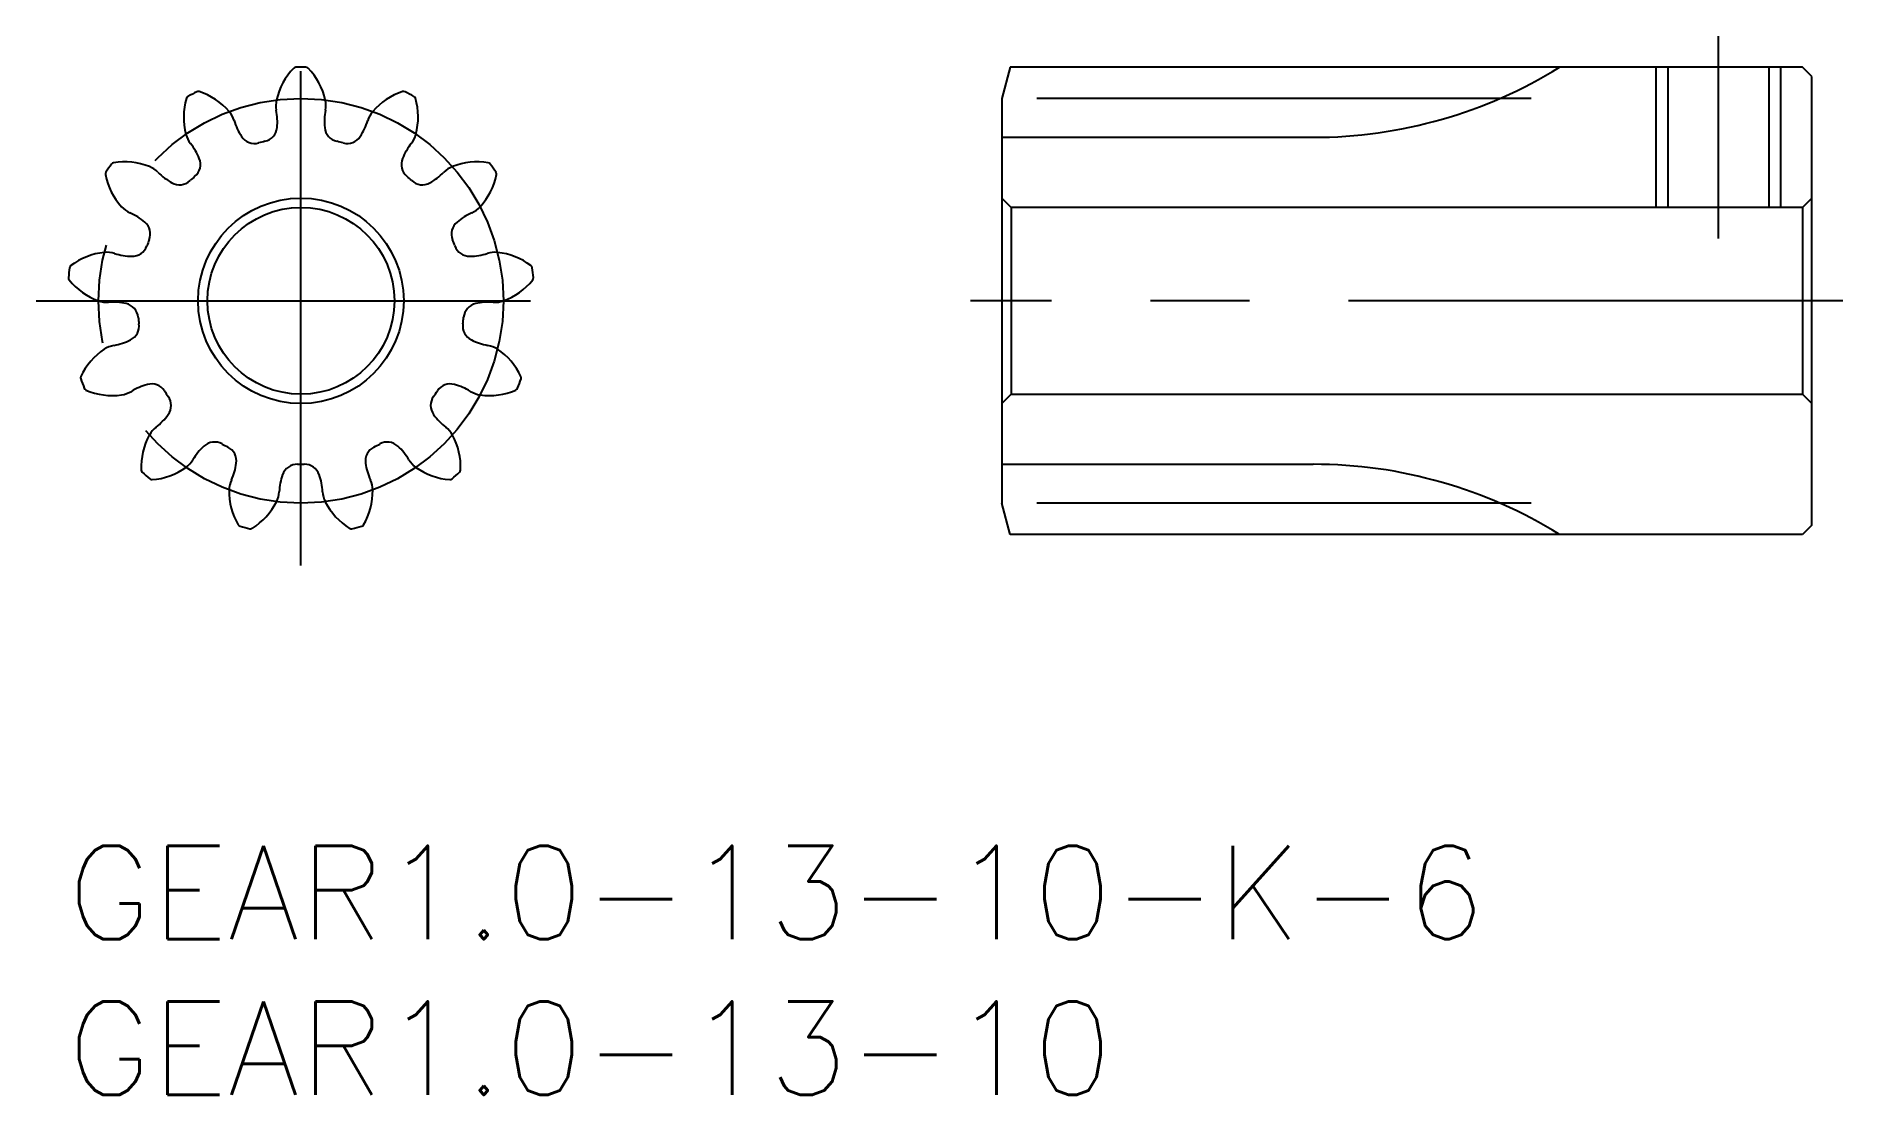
# Model space of a CAD drawing. Extents: x -1 to 57, y -8 to 26.
import ezdxf

# ---------------------------------------------------------------- set-up
doc = ezdxf.new("R2010")
doc.units = 0
doc.header["$LTSCALE"] = 0.5
doc.linetypes.add('CENTER', pattern=[50.8, 31.75, -6.35, 6.35, -6.35])
for name, color, linetype in [('MSM_CENTER', 1, 'CENTER'), ('MSM_CONTINUOUS', 7, 'CONTINUOUS'), ('MSM_NARROW', 5, 'CONTINUOUS'), ('MSM_PART_NUMBER', 7, 'CONTINUOUS')]:
    doc.layers.add(name, color=color, linetype=linetype)
doc.styles.get("Standard").update_dxf_attribs({"font": 'txt.shx', "height": 3, "bigfont": 'bigfont.shx'})

# ---------------------------------------------------------------- blocks, each defined once
blk = doc.blocks.new('*U3')
at = {"layer": 'MSM_PART_NUMBER'}
blk.add_text('GEAR1.0-13-10-K-6', height=3, dxfattribs=at).set_placement((0, -3))
blk = doc.blocks.new('*U4')
at = {"layer": 'MSM_PART_NUMBER'}
blk.add_text('GEAR1.0-13-10', height=3, dxfattribs=at).set_placement((0, -8))

msp = doc.modelspace()

# ---------------------------------------------------------------- linework, layer by layer
at = {"layer": 'MSM_CENTER'}
for p, q in [((7.5, 9), (7.5, 26)), ((53, 26), (53, 19.5)), ((46.995, 24), (29, 24)), ((-1, 17.5), (16, 17.5)), ((57, 17.5), (29, 17.5)), ((46.995, 11), (29, 11))]:
    msp.add_line(p, q, dxfattribs=at)
msp.add_circle((7.5, 17.5), 6.5, dxfattribs=at)
at = {"layer": 'MSM_CONTINUOUS'}
for p, q in [((30.268, 25), (30, 24)), ((55.7, 25), (30.268, 25)), ((51.379, 25), (51.379, 20.5)), ((54.621, 25), (54.621, 20.5)), ((56, 24.7), (55.7, 25)), ((56, 10.3), (56, 24.7)), ((30, 24), (30, 11)), ((30, 22.75), (40, 22.75)), ((30, 20.8), (30.3, 20.5)), ((30.3, 20.5), (30.3, 14.5)), ((55.7, 20.5), (30.3, 20.5)), ((55.7, 20.5), (56, 20.8)), ((55.7, 20.5), (55.7, 14.5)), ((30.3, 14.5), (30, 14.2)), ((30.3, 14.5), (55.7, 14.5)), ((56, 14.2), (55.7, 14.5)), ((30, 12.25), (40, 12.25)), ((30.268, 10), (30, 11)), ((55.7, 10), (30.268, 10)), ((56, 10.3), (55.7, 10))]:
    msp.add_line(p, q, dxfattribs=at)
for radius in [3.3, 3]:
    msp.add_circle((7.5, 17.5), radius, dxfattribs=at)
for centre, radius, start, end in [((8.827, 23.462), 2.167, 135.98935, 166.92308), ((7.341, 24.898), 0.1, 91.23411, 135.98935), ((7.5, 17.5), 7.5, 88.76589, 91.23411), ((7.659, 24.898), 0.1, 44.01065, 88.76589), ((6.173, 23.462), 2.167, 13.07692, 44.01065), ((40, 37.75), 15, 270, 301.78833), ((5.904, 23.396), 2.167, 163.68166, 194.61538), ((3.921, 23.977), 0.1, 118.92642, 163.68166), ((7.5, 17.5), 7.5, 116.4582, 118.92642), ((4.203, 24.125), 0.1, 71.70296, 116.4582), ((3.554, 22.163), 2.167, 40.76923, 71.70295), ((7.5, 23.771), 0.804, 166.92308, 190.67134), ((7.5, 23.771), 0.804, 349.32866, 13.07692), ((11.446, 22.163), 2.167, 108.29705, 139.23077), ((10.797, 24.125), 0.1, 63.5418, 108.29705), ((7.5, 17.5), 7.5, 61.07358, 63.5418), ((11.079, 23.977), 0.1, 16.31834, 61.07358), ((9.096, 23.396), 2.167, 345.38462, 16.31834), ((4.586, 23.052), 0.804, 17.02097, 40.76923), ((7.267, 23.876), 2, 197.09114, 213.20924), ((4.744, 23.254), 2, 354.48307, 10.60117), ((10.256, 23.254), 2, 169.39883, 185.51693), ((7.733, 23.876), 2, 326.79076, 342.90886), ((10.414, 23.052), 0.804, 139.23077, 162.97903), ((4.586, 23.052), 0.804, 194.61538, 218.36365), ((6.012, 23.054), 0.5, 213.20924, 285.00117), ((7.5, 17.5), 5.25, 102.69114, 105.00117), ((6.237, 23.11), 0.5, 282.69114, 354.48307), ((8.763, 23.11), 0.5, 185.51693, 257.30886), ((7.5, 17.5), 5.25, 74.99883, 77.30886), ((8.988, 23.054), 0.5, 254.99883, 326.79076), ((10.414, 23.052), 0.804, 321.63635, 345.38462), ((2.386, 21.314), 2, 22.17537, 38.29348), ((3.775, 21.88), 0.5, 310.38345, 22.17537), ((11.225, 21.88), 0.5, 157.82462, 229.61655), ((12.614, 21.314), 2, 141.70652, 157.82462), ((1.321, 21.572), 0.1, 146.61872, 191.37397), ((3.347, 21.979), 2.167, 191.37397, 222.30769), ((7.5, 17.5), 7.5, 144.15051, 146.61872), ((1.502, 21.834), 0.1, 99.39526, 144.15051), ((1.839, 19.795), 2.167, 68.46154, 99.39526), ((2.339, 21.062), 0.804, 44.71327, 68.46154), ((4.331, 23.037), 2, 224.78345, 240.90155), ((7.5, 17.5), 5.25, 130.38345, 132.69348), ((7.5, 17.5), 5.25, 47.30652, 49.61655), ((10.669, 23.037), 2, 299.09845, 315.21655), ((12.661, 21.062), 0.804, 111.53846, 135.28672), ((13.161, 19.795), 2.167, 80.60474, 111.53846), ((11.653, 21.979), 2.167, 317.69231, 348.62603), ((13.498, 21.834), 0.1, 35.84949, 80.60474), ((7.5, 17.5), 7.5, 33.38128, 35.84949), ((13.679, 21.572), 0.1, 348.62603, 33.38128), ((3.601, 21.726), 0.5, 240.90155, 312.69348), ((11.399, 21.726), 0.5, 227.30652, 299.09845), ((2.339, 21.062), 0.804, 222.30769, 246.05596), ((1.199, 18.5), 2, 49.86768, 65.98578), ((13.801, 18.5), 2, 114.01422, 130.13232), ((12.661, 21.062), 0.804, 293.94404, 317.69231), ((2.166, 19.647), 0.5, 338.07575, 49.86768), ((12.834, 19.647), 0.5, 130.13231, 201.92425), ((2.084, 19.43), 0.5, 268.59385, 340.38578), ((7.5, 17.5), 5.25, 158.07575, 160.38578), ((7.5, 17.5), 5.25, 19.61422, 21.92425), ((12.916, 19.43), 0.5, 199.61422, 271.40614), ((7.5, 17.5), 7.5, 171.84281, 174.31103), ((0.175, 18.55), 0.1, 127.08757, 171.84281), ((1.421, 16.901), 2.167, 96.15385, 127.08757), ((1.275, 18.256), 0.804, 72.40558, 96.15385), ((2.12, 20.93), 2, 252.47576, 268.59386), ((12.88, 20.93), 2, 271.40614, 287.52424), ((13.725, 18.256), 0.804, 83.84615, 107.59442), ((13.579, 16.901), 2.167, 52.91243, 83.84615), ((14.825, 18.55), 0.1, 8.15719, 52.91243), ((7.5, 17.5), 7.5, 5.68897, 8.15719), ((0.136, 18.234), 0.1, 174.31103, 219.06628), ((1.741, 19.536), 2.167, 219.06628, 250), ((13.259, 19.536), 2.167, 290, 320.93372), ((14.864, 18.234), 0.1, 320.93373, 5.68897), ((1.275, 18.256), 0.804, 250, 273.74826), ((1.456, 15.457), 2, 77.55999, 93.67809), ((1.779, 16.922), 0.5, 5.76806, 77.55999), ((13.221, 16.922), 0.5, 102.44001, 174.23194), ((13.544, 15.457), 2, 86.32191, 102.44001), ((13.725, 18.256), 0.804, 266.25174, 290), ((7.5, 17.5), 5.25, 185.76806, 188.07809), ((7.5, 17.5), 5.25, 351.92191, 354.23194), ((1.143, 18.037), 2, 280.16806, 296.28616), ((1.807, 16.692), 0.5, 296.28616, 8.07809), ((13.193, 16.692), 0.5, 171.92191, 243.71384), ((13.857, 18.037), 2, 243.71384, 259.83194), ((2.396, 14.145), 2.167, 123.84615, 154.77988), ((1.637, 15.276), 0.804, 100.09789, 123.84615), ((13.363, 15.276), 0.804, 56.15385, 79.90211), ((12.604, 14.145), 2.167, 25.22012, 56.15385), ((0.526, 15.026), 0.1, 154.77988, 199.53512), ((7.5, 17.5), 7.5, 199.53512, 202.00334), ((0.639, 14.728), 0.1, 202.00334, 246.75859), ((1.455, 16.626), 2.167, 246.75859, 277.69231), ((1.637, 15.276), 0.804, 277.69231, 301.44057), ((3.098, 12.883), 2, 105.2523, 121.3704), ((2.703, 14.33), 0.5, 33.46037, 105.2523), ((7.5, 17.5), 5.25, 213.46037, 215.7704), ((7.5, 17.5), 5.25, 324.2296, 326.53963), ((12.297, 14.33), 0.5, 74.7477, 146.53963), ((11.902, 12.883), 2, 58.6296, 74.7477), ((13.363, 15.276), 0.804, 238.55943, 262.30769), ((13.545, 16.626), 2.167, 262.30769, 293.24141), ((14.361, 14.728), 0.1, 293.24142, 337.99666), ((7.5, 17.5), 7.5, 337.99666, 340.46488), ((14.474, 15.026), 0.1, 340.46488, 25.22012), ((2.835, 14.139), 0.5, 323.97847, 35.7704), ((12.165, 14.139), 0.5, 144.2296, 216.02153), ((3.342, 12.806), 0.804, 127.7902, 151.53846), ((1.621, 15.021), 2, 307.86037, 323.97847), ((13.379, 15.021), 2, 216.02153, 232.13963), ((11.658, 12.806), 0.804, 28.46154, 52.2098), ((4.539, 12.157), 2.167, 151.53846, 182.47218), ((5.748, 11.366), 2, 132.9446, 149.06271), ((4.726, 12.464), 0.5, 61.15268, 132.9446), ((7.5, 17.5), 5.25, 241.15268, 243.46271), ((4.931, 12.356), 0.5, 351.67078, 63.46271), ((10.069, 12.356), 0.5, 116.53729, 188.32922), ((7.5, 17.5), 5.25, 296.53729, 298.84732), ((10.274, 12.464), 0.5, 47.05539, 118.84732), ((9.252, 11.366), 2, 30.93729, 47.05539), ((10.461, 12.157), 2.167, 357.52782, 28.46154), ((3.342, 12.806), 0.804, 305.38462, 329.13288), ((3.447, 12.573), 2, 335.55268, 351.67078), ((7.384, 11.751), 0.5, 88.84498, 160.63691), ((7.5, 17.5), 5.25, 268.84498, 271.15502), ((7.616, 11.751), 0.5, 19.36308, 91.15502), ((11.553, 12.573), 2, 188.32922, 204.44732), ((11.658, 12.806), 0.804, 210.86712, 234.61538), ((40, -2.75), 15, 58.21167, 90), ((2.475, 12.068), 0.1, 182.47219, 227.22743), ((7.5, 17.5), 7.5, 227.22743, 229.69565), ((2.713, 11.857), 0.1, 229.69565, 274.45089), ((2.553, 13.917), 2.167, 274.45089, 305.38462), ((5.999, 11.412), 0.804, 155.48251, 179.23077), ((8.799, 11.254), 2, 160.63691, 176.75501), ((6.201, 11.254), 2, 3.24499, 19.36309), ((9.001, 11.412), 0.804, 0.76923, 24.51749), ((12.447, 13.917), 2.167, 234.61538, 265.54911), ((12.287, 11.857), 0.1, 265.54911, 310.30435), ((7.5, 17.5), 7.5, 310.30435, 312.77257), ((12.525, 12.068), 0.1, 312.77257, 357.52782), ((7.362, 11.393), 2.167, 179.23077, 210.16449), ((4.785, 12.028), 2.167, 302.1432, 333.07692), ((5.999, 11.412), 0.804, 333.07692, 356.82519), ((9.001, 11.412), 0.804, 183.17481, 206.92308), ((10.215, 12.028), 2.167, 206.92308, 237.8568), ((7.638, 11.393), 2.167, 329.83551, 0.76923), ((5.575, 10.355), 0.1, 210.1645, 254.91974), ((7.5, 17.5), 7.5, 254.91974, 257.38796), ((5.884, 10.279), 0.1, 257.38796, 302.1432), ((9.116, 10.279), 0.1, 237.8568, 282.61204), ((7.5, 17.5), 7.5, 282.61204, 285.08026), ((9.425, 10.355), 0.1, 285.08026, 329.83551)]:
    msp.add_arc(centre, radius, start, end, dxfattribs=at)
at = {"layer": 'MSM_NARROW'}
for p, q in [((51, 25), (51, 20.5)), ((55, 25), (55, 20.5))]:
    msp.add_line(p, q, dxfattribs=at)

# ---------------------------------------------------------------- block references
at = {"layer": 'MSM_CONTINUOUS'}
for name in ['*U3', '*U4']:
    msp.add_blockref(name, (0, 0), dxfattribs=at)

doc.saveas('drawing.dxf')
